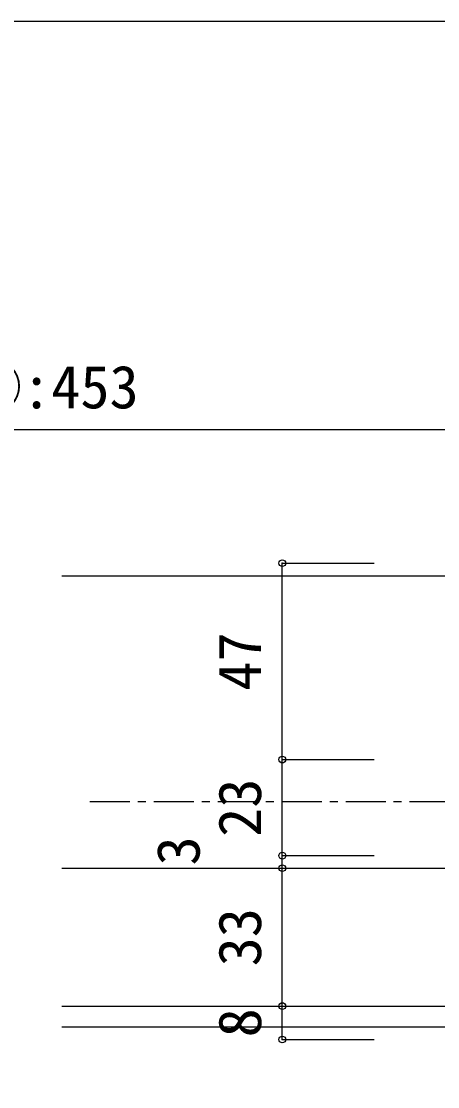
# Model space of a CAD drawing. Units: millimetres at full size. Extents: x -800 to 800, y -560 to 560.
# Drawn here: x -430.4 to -330.7, y -279 to -24 of the extents above; entities that cross this region are included whole.
import ezdxf
from ezdxf.enums import TextEntityAlignment as Align

# ---------------------------------------------------------------- set-up
doc = ezdxf.new("R2010")
doc.units = ezdxf.units.MM
doc.header["$LTSCALE"] = 4
doc.header["$PDMODE"] = 32
doc.header["$PDSIZE"] = 1.6
doc.linetypes.add('USER13', pattern=[3.826934, 2.391833, -0.478367, 0.478367, -0.478367])
doc.layers.add('0-0', color=7, linetype='Continuous', lineweight=25)
doc.layers.add('2-0', color=4, linetype='Continuous', lineweight=25)
doc.styles.add('ＭＳ ゴシック', font='')
doc.styles.get('ＭＳ ゴシック').set_extended_font_data('MS Gothic')

msp = doc.modelspace()

# ---------------------------------------------------------------- linework, layer by layer
at = {"layer": '0-0'}
msp.add_lwpolyline([(-780, -24), (152, -24), (152, -444)], dxfattribs=at)
at = {"layer": '2-0'}
for p, q in [((-612.92, -121.733), (-233.413, -121.733)), ((-367.918, -200.736), (-367.918, -153.733)), ((-367.918, -153.733), (-345.918, -153.733)), ((-367.918, -223.735), (-367.918, -200.736)), ((-367.918, -200.736), (-345.918, -200.736)), ((-367.918, -226.735), (-367.918, -223.735)), ((-367.918, -223.735), (-345.918, -223.735)), ((-375.918, -226.735), (-345.918, -226.735)), ((-367.918, -259.738), (-367.918, -226.735)), ((-375.918, -259.738), (-345.918, -259.738)), ((-367.918, -267.733), (-367.918, -259.738)), ((-367.918, -267.733), (-345.918, -267.733))]:
    msp.add_line(p, q, dxfattribs=at)
at = {"layer": '2-0', "color": 7}
for p, q in [((-420.666, -156.733), (-168.059, -156.733)), ((-420.666, -226.735), (-233.413, -226.735)), ((-420.666, -259.738), (-233.413, -259.738)), ((-420.666, -264.738), (-168.059, -264.738))]:
    msp.add_line(p, q, dxfattribs=at)
at = {"layer": '2-0', "linetype": 'USER13'}
msp.add_line((-413.981, -210.733), (-168.059, -210.733), dxfattribs=at)
at = {"layer": '2-0'}
for p in [(-367.918, -153.733), (-367.918, -200.736), (-367.918, -223.735), (-367.918, -226.735), (-367.918, -259.738), (-367.918, -267.733)]:
    msp.add_point(p, dxfattribs=at)

# ---------------------------------------------------------------- texts
at = {"layer": '2-0', "color": 7, "style": 'ＭＳ ゴシック'}
msp.add_text('DW①:453', height=10.26, dxfattribs=at).set_placement((-458.167, -119.733), align=Align.BOTTOM_LEFT)
for s, p in [('47', (-369.918, -184.235)), ('23', (-369.918, -219.236)), ('3', (-384.621, -226.083)), ('33', (-369.918, -250.237)), ('8', (-369.918, -267.236))]:
    msp.add_text(s, height=10.26, rotation=90, dxfattribs=at).set_placement(p, align=Align.BOTTOM_LEFT)

doc.saveas('drawing.dxf')
